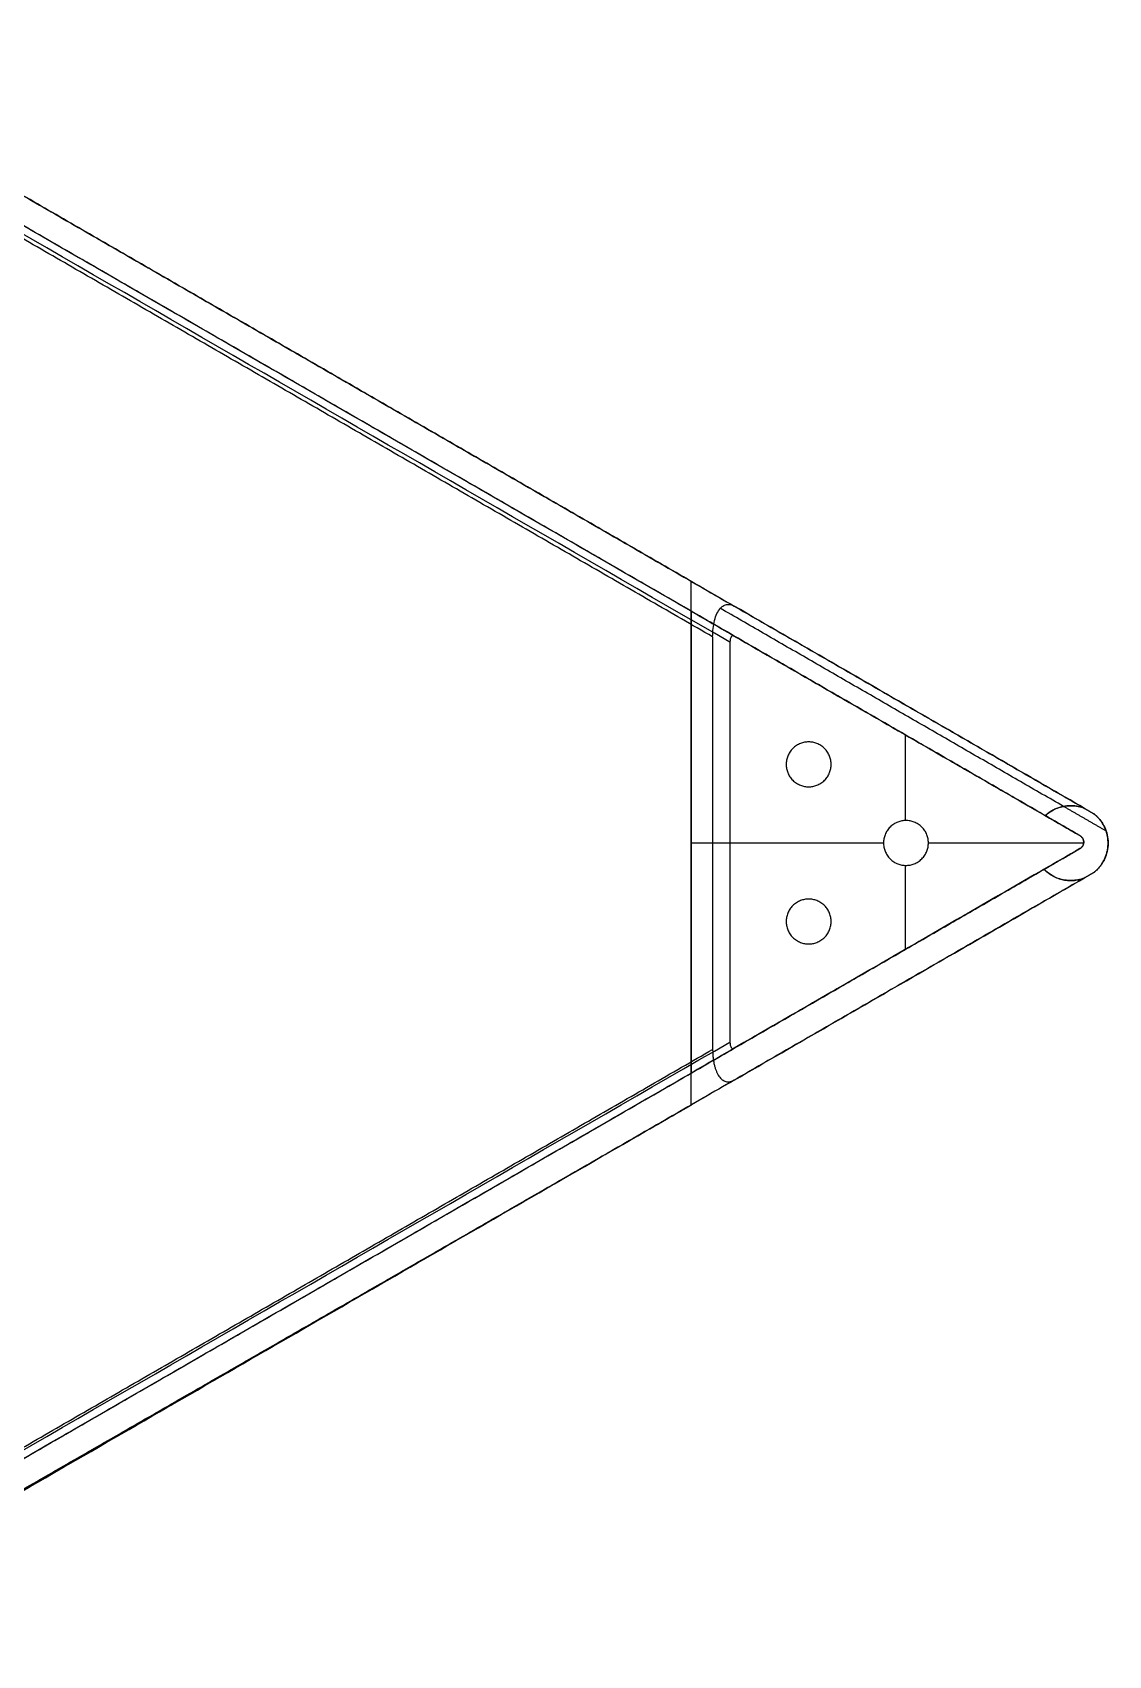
# Model space of a CAD drawing. Header units: millimetres. Extents: x -5912 to 944, y -156 to 2032.
# Drawn here: x 656.3 to 943.8, y -155.6 to 278.2 of the extents above; entities that cross this region are included whole.
import ezdxf

# ---------------------------------------------------------------- set-up
doc = ezdxf.new("R2010")
doc.units = ezdxf.units.MM
doc.header["$MEASUREMENT"] = 0
doc.layers.add('Warstwa 01', color=254, linetype='Continuous', true_color=0xbebebe)

msp = doc.modelspace()

# ---------------------------------------------------------------- linework, layer by layer
at = {"layer": 'Warstwa 01'}
for p, q in [((889.49, 90.48, -3161.48), (889.49, 67.56, -3161.48)), ((889.49, 90.48, -3153.48), (889.49, 67.56, -3153.48)), ((889.49, 90.48, -3161.48), (889.49, 67.56, -3161.48)), ((889.49, 90.48, -3153.48), (889.49, 67.56, -3153.48)), ((883.7, 61.52, -3161.48), (832.27, 61.52, -3161.48)), ((832.27, 61.52, -3161.48), (832.27, 61.52, -3153.48)), ((883.7, 61.52, -3153.48), (832.27, 61.52, -3153.48)), ((883.7, 61.52, -3161.48), (832.27, 61.52, -3161.48)), ((832.27, 61.52, -3161.48), (832.27, 61.52, -3153.48)), ((883.7, 61.52, -3153.48), (832.27, 61.52, -3153.48)), ((937.19, 61.52, -3161.48), (895.7, 61.52, -3161.48)), ((937.19, 61.52, -3153.48), (895.7, 61.52, -3153.48)), ((937.19, 61.52, -3161.48), (895.7, 61.52, -3161.48)), ((937.19, 61.52, -3153.48), (895.7, 61.52, -3153.48)), ((889.49, 55.56, -3161.48), (889.49, 33.08, -3161.48)), ((889.49, 55.56, -3153.48), (889.49, 33.08, -3153.48)), ((889.49, 55.56, -3161.48), (889.49, 33.08, -3161.48)), ((889.49, 55.56, -3153.48), (889.49, 33.08, -3153.48))]:
    msp.add_line(p, q, dxfattribs=at)
for points, degree in [([(832.27, 131.52, -3161.48), (705.25, 204.85, -2941.48), (578.24, 278.18, -2721.48)], 2), ([(578.24, 278.18, -2721.48), (711.03, 201.52, -2721.48), (843.82, 124.85, -2721.48)], 2), ([(838.04, 116.64, -2711.48), (705.25, 193.3, -2711.48), (572.46, 269.97, -2711.48)], 2), ([(843.82, 116.85, -2721.48), (711.03, 193.52, -2721.48), (578.24, 270.18, -2721.48)], 2), ([(842.66, 115.21, -2719.48), (754.14, 166.32, -2719.48), (665.61, 217.43, -2719.48), (577.08, 268.54, -2719.48)], 3), ([(832.27, 131.52, -3161.48), (884.86, 101.16, -3161.48), (937.44, 70.79, -3161.48)], 2), ([(832.27, 123.52, -3161.48), (832.27, 127.52, -3161.48), (832.27, 131.52, -3161.48)], 2), ([(926.93, 68.86, -3161.48), (879.6, 96.19, -3161.48), (832.27, 123.52, -3161.48)], 2), ([(926.93, 68.86, -3161.48), (879.6, 96.19, -3161.48), (832.27, 123.52, -3161.48)], 2), ([(832.27, 123.52, -3153.48), (832.27, 123.52, -3157.48), (832.27, 123.52, -3161.48)], 2), ([(832.27, 123.52, -3153.48), (884.24, 93.51, -3153.48), (936.2, 63.51, -3153.48)], 2), ([(832.27, 123.52, -3161.48), (832.27, 61.78, -3161.48), (832.27, 0.04, -3161.48)], 2), ([(832.27, 123.52, -3153.48), (832.27, 61.78, -3153.48), (832.27, 0.04, -3153.48)], 2), ([(832.27, 0.04, -3157.48), (832.27, 61.78, -3157.48), (832.27, 123.52, -3157.48)], 2), ([(926.93, 68.86, -3161.48), (879.6, 96.19, -3161.48), (832.27, 123.52, -3161.48)], 2), ([(832.27, 123.52, -3153.48), (832.27, 123.52, -3157.48), (832.27, 123.52, -3161.48)], 2), ([(832.27, 123.52, -3153.48), (884.24, 93.51, -3153.48), (936.2, 63.51, -3153.48)], 2), ([(832.27, 123.52, -3161.48), (832.27, 61.78, -3161.48), (832.27, 0.04, -3161.48)], 2), ([(832.27, 123.52, -3153.48), (832.27, 61.78, -3153.48), (832.27, 0.04, -3153.48)], 2), ([(832.27, 0.04, -3157.48), (832.27, 61.78, -3157.48), (832.27, 123.52, -3157.48)], 2), ([(931.78, 71.33, -2873.83), (885.93, 97.8, -2794.42), (840.08, 124.27, -2715.01)], 2), ([(838.04, 116.64, -2711.48), (838.04, 61.52, -2711.48), (838.04, 6.4, -2711.48)], 2), ([(842.66, 115.21, -2719.48), (842.66, 61.78, -2719.48), (842.66, 8.35, -2719.48)], 2), ([(863.7, 88.56, -3153.48), (863.7, 88.56, -3157.48), (863.7, 88.56, -3161.48)], 2), ([(863.7, 88.56, -3153.48), (863.7, 88.56, -3157.48), (863.7, 88.56, -3161.48)], 2), ([(857.7, 82.56, -3153.48), (857.7, 82.56, -3157.48), (857.7, 82.56, -3161.48)], 2), ([(857.7, 82.56, -3153.48), (857.7, 82.56, -3157.48), (857.7, 82.56, -3161.48)], 2), ([(869.7, 82.56, -3153.48), (869.7, 82.56, -3157.48), (869.7, 82.56, -3161.48)], 2), ([(869.7, 82.56, -3153.48), (869.7, 82.56, -3157.48), (869.7, 82.56, -3161.48)], 2), ([(863.7, 76.56, -3153.48), (863.7, 76.56, -3157.48), (863.7, 76.56, -3161.48)], 2), ([(863.7, 76.56, -3153.48), (863.7, 76.56, -3157.48), (863.7, 76.56, -3161.48)], 2), ([(943.18, 64.74, -2893.58), (937.48, 68.04, -2883.7), (931.78, 71.33, -2873.83)], 2), ([(937.44, 70.79, -3161.48), (937.44, 70.79, -3022.56), (937.44, 70.79, -2883.64)], 2), ([(937.44, 70.79, -3161.48), (938.66, 70.09, -3161.48), (939.89, 69.38, -3161.48)], 2), ([(939.89, 69.38, -2887.87), (939.07, 69.85, -2886.46), (938.26, 70.32, -2885.05), (937.44, 70.79, -2883.64)], 3), ([(889.7, 67.56, -3153.48), (889.7, 67.56, -3157.48), (889.7, 67.56, -3161.48)], 2), ([(889.7, 67.56, -3153.48), (889.7, 67.56, -3157.48), (889.7, 67.56, -3161.48)], 2), ([(936.2, 63.51, -3161.48), (931.57, 66.19, -3161.48), (926.93, 68.86, -3161.48)], 2), ([(926.93, 68.86, -2865.43), (930.02, 67.08, -2870.79), (933.11, 65.3, -2876.14), (936.2, 63.51, -2881.49)], 3), ([(936.2, 63.51, -3161.48), (931.57, 66.19, -3161.48), (926.93, 68.86, -3161.48)], 2), ([(936.2, 63.51, -3161.48), (931.57, 66.19, -3161.48), (926.93, 68.86, -3161.48)], 2), ([(939.89, 69.38, -2887.87), (939.89, 69.38, -3024.68), (939.89, 69.38, -3161.48)], 2), ([(883.7, 61.56, -3153.48), (883.7, 61.56, -3157.48), (883.7, 61.56, -3161.48)], 2), ([(883.7, 61.56, -3153.48), (883.7, 61.56, -3157.48), (883.7, 61.56, -3161.48)], 2), ([(895.7, 61.56, -3153.48), (895.7, 61.56, -3157.48), (895.7, 61.56, -3161.48)], 2), ([(895.7, 61.56, -3153.48), (895.7, 61.56, -3157.48), (895.7, 61.56, -3161.48)], 2), ([(936.2, 63.51, -3161.48), (936.2, 63.51, -3021.49), (936.2, 63.51, -2881.49)], 2), ([(936.2, 63.51, -3161.48), (936.2, 63.51, -3157.48), (936.2, 63.51, -3153.48)], 2), ([(936.2, 63.51, -3161.48), (936.2, 63.51, -3157.48), (936.2, 63.51, -3153.48)], 2), ([(937.2, 61.78, -3161.48), (937.2, 61.78, -3157.48), (937.2, 61.78, -3153.48)], 2), ([(937.2, 61.78, -3161.48), (937.2, 61.78, -3157.48), (937.2, 61.78, -3153.48)], 2), ([(936.2, 60.05, -3153.48), (884.24, 30.04, -3153.48), (832.27, 0.04, -3153.48)], 2), ([(936.2, 60.05, -3153.48), (884.24, 30.04, -3153.48), (832.27, 0.04, -3153.48)], 2), ([(936.2, 60.05, -2881.49), (933, 58.2, -2875.94), (929.8, 56.35, -2870.4), (926.59, 54.5, -2864.85)], 3), ([(926.59, 54.5, -3161.48), (931.4, 57.27, -3161.48), (936.2, 60.05, -3161.48)], 2), ([(926.59, 54.5, -3161.48), (931.4, 57.27, -3161.48), (936.2, 60.05, -3161.48)], 2), ([(926.59, 54.5, -3161.48), (931.4, 57.27, -3161.48), (936.2, 60.05, -3161.48)], 2), ([(936.2, 60.05, -3161.48), (936.2, 60.05, -3021.49), (936.2, 60.05, -2881.49)], 2), ([(936.2, 60.05, -3161.48), (936.2, 60.05, -3157.48), (936.2, 60.05, -3153.48)], 2), ([(936.2, 60.05, -3161.48), (936.2, 60.05, -3157.48), (936.2, 60.05, -3153.48)], 2), ([(832.27, 0.04, -3161.48), (879.43, 27.27, -3161.48), (926.59, 54.5, -3161.48)], 2), ([(832.27, 0.04, -3161.48), (879.43, 27.27, -3161.48), (926.59, 54.5, -3161.48)], 2), ([(832.27, 0.04, -3161.48), (879.43, 27.27, -3161.48), (926.59, 54.5, -3161.48)], 2), ([(937.44, 52.24, -3161.48), (884.86, 21.88, -3161.48), (832.27, -8.48, -3161.48)], 2), ([(926.59, 54.5, -2864.85), (899, 38.57, -2817.06), (871.41, 22.64, -2769.27), (843.82, 6.71, -2721.48)], 3), ([(889.7, 55.56, -3153.48), (889.7, 55.56, -3157.48), (889.7, 55.56, -3161.48)], 2), ([(889.7, 55.56, -3153.48), (889.7, 55.56, -3157.48), (889.7, 55.56, -3161.48)], 2), ([(939.89, 53.65, -3161.48), (938.66, 52.94, -3161.48), (937.44, 52.24, -3161.48)], 2), ([(937.44, 52.24, -2883.64), (938.26, 52.71, -2885.05), (939.07, 53.18, -2886.46), (939.89, 53.65, -2887.87)], 3), ([(937.44, 52.24, -2883.64), (937.44, 52.24, -3022.56), (937.44, 52.24, -3161.48)], 2), ([(939.89, 53.65, -3161.48), (939.89, 53.65, -3024.68), (939.89, 53.65, -2887.87)], 2), ([(863.7, 46.56, -3153.48), (863.7, 46.56, -3157.48), (863.7, 46.56, -3161.48)], 2), ([(863.7, 46.56, -3153.48), (863.7, 46.56, -3157.48), (863.7, 46.56, -3161.48)], 2), ([(857.7, 40.56, -3153.48), (857.7, 40.56, -3157.48), (857.7, 40.56, -3161.48)], 2), ([(857.7, 40.56, -3153.48), (857.7, 40.56, -3157.48), (857.7, 40.56, -3161.48)], 2), ([(869.7, 40.56, -3153.48), (869.7, 40.56, -3157.48), (869.7, 40.56, -3161.48)], 2), ([(869.7, 40.56, -3153.48), (869.7, 40.56, -3157.48), (869.7, 40.56, -3161.48)], 2), ([(863.7, 34.56, -3153.48), (863.7, 34.56, -3157.48), (863.7, 34.56, -3161.48)], 2), ([(863.7, 34.56, -3153.48), (863.7, 34.56, -3157.48), (863.7, 34.56, -3161.48)], 2), ([(572.46, -146.94, -2711.48), (705.25, -70.27, -2711.48), (838.04, 6.4, -2711.48)], 2), ([(577.08, -144.98, -2719.48), (665.61, -93.87, -2719.48), (754.14, -42.76, -2719.48), (842.66, 8.35, -2719.48)], 3), ([(578.24, -146.63, -2721.48), (711.03, -69.96, -2721.48), (843.82, 6.71, -2721.48)], 2), ([(832.27, -8.48, -3161.48), (832.27, -4.22, -3161.48), (832.27, 0.04, -3161.48)], 2), ([(832.27, 0.04, -3161.48), (832.27, 0.04, -3157.48), (832.27, 0.04, -3153.48)], 2), ([(832.27, 0.04, -3161.48), (832.27, 0.04, -3157.48), (832.27, 0.04, -3153.48)], 2), ([(843.82, -1.82, -2721.48), (711.03, -78.48, -2721.48), (578.24, -155.15, -2721.48)], 2), ([(576.53, -155.62, -2718.52), (704.4, -82.05, -2940), (832.27, -8.48, -3161.48)], 2)]:
    msp.add_open_spline(points, degree=degree, dxfattribs=at)
for points, knots in [([(832.27, 123.52, -3161.48), (811.01, 135.79, -3124.64), (789.74, 148.07, -3087.81), (747.21, 172.63, -3014.14), (725.94, 184.9, -2977.31), (694.04, 203.32, -2922.06), (683.41, 209.46, -2903.64), (662.15, 221.74, -2866.81), (651.51, 227.88, -2848.39), (630.25, 240.15, -2811.56), (619.61, 246.29, -2793.14), (598.73, 258.35, -2756.98), (588.48, 264.27, -2739.23), (578.24, 270.18, -2721.48)], [0, 0, 0, 0, 132.804476, 132.804476, 265.608952, 265.608952, 332.01119, 332.01119, 398.413428, 398.413428, 464.815666, 464.815666, 528.814189, 528.814189, 528.814189, 528.814189]), ([(838.04, 116.64, -2711.48), (838.04, 118.15, -2711.48), (838.19, 119.66, -2711.74), (838.71, 121.7, -2712.63), (838.93, 122.32, -2713), (839.45, 123.43, -2713.91), (839.75, 123.89, -2714.44), (840.08, 124.27, -2715.01)], [0, 0, 0, 0, 4.566669, 4.566669, 6.855358, 6.855358, 9.145807, 9.145807, 9.145807, 9.145807]), ([(840.08, 124.27, -2715.01), (840.29, 124.5, -2715.37), (840.51, 124.69, -2715.75), (841.07, 125.07, -2716.71), (841.41, 125.21, -2717.31), (842.45, 125.41, -2719.11), (843.15, 125.23, -2720.32), (843.82, 124.85, -2721.48)], [9.136777, 9.136777, 9.136777, 9.136777, 10.573681, 10.573681, 12.673831, 12.673831, 16.857289, 16.857289, 16.857289, 16.857289]), ([(937.44, 70.79, -2883.64), (923.56, 78.81, -2859.59), (909.67, 86.83, -2835.53), (878.46, 104.85, -2781.48), (861.14, 114.85, -2751.48), (843.82, 124.85, -2721.48)], [33.455868, 33.455868, 33.455868, 33.455868, 120.185043, 120.185043, 228.351581, 228.351581, 228.351581, 228.351581]), ([(843.82, 116.85, -2721.48), (843.68, 116.93, -2721.25), (843.54, 116.96, -2721), (843.27, 116.91, -2720.52), (843.13, 116.82, -2720.29), (842.9, 116.5, -2719.88), (842.81, 116.28, -2719.73), (842.69, 115.77, -2719.52), (842.66, 115.49, -2719.48), (842.66, 115.21, -2719.48)], [0, 0, 0, 0, 0.838002, 0.838002, 1.684107, 1.684107, 2.540211, 2.540211, 3.386107, 3.386107, 3.386107, 3.386107]), ([(843.82, 116.85, -2721.48), (859.4, 107.86, -2748.46), (874.97, 98.86, -2775.44), (902.68, 82.87, -2823.43), (914.8, 75.87, -2844.43), (926.93, 68.86, -2865.43)], [2.403701, 2.403701, 2.403701, 2.403701, 99.684317, 99.684317, 175.418128, 175.418128, 175.418128, 175.418128]), ([(926.93, 68.86, -2865.43), (927.51, 69.39, -2866.43), (928.11, 69.83, -2867.48), (928.71, 70.18, -2868.52), (929.21, 70.46, -2869.39), (929.72, 70.7, -2870.27), (930.74, 71.08, -2872.04), (931.26, 71.22, -2872.93), (931.78, 71.33, -2873.83)], [16.322147, 16.322147, 16.322147, 16.322147, 20.181514, 20.181514, 20.181514, 23.302809, 23.302809, 26.426002, 26.426002, 26.426002, 26.426002]), ([(931.78, 71.33, -2873.83), (931.92, 71.35, -2874.07), (932.06, 71.38, -2874.32), (932.79, 71.49, -2875.58), (933.38, 71.53, -2876.61), (934.56, 71.5, -2878.65), (935.16, 71.43, -2879.68), (936.31, 71.19, -2881.68), (936.88, 71.02, -2882.67), (937.44, 70.79, -2883.64)], [18.446466, 18.446466, 18.446466, 18.446466, 19.3004, 19.3004, 22.852725, 22.852725, 26.404864, 26.404864, 29.848293, 29.848293, 29.848293, 29.848293]), ([(939.89, 69.38, -2887.87), (940.23, 69.12, -2888.46), (940.56, 68.82, -2889.04), (941.15, 68.22, -2890.06), (941.41, 67.92, -2890.51), (941.91, 67.26, -2891.37), (942.15, 66.91, -2891.79), (942.37, 66.52, -2892.18), (942.67, 66, -2892.7), (942.95, 65.41, -2893.19), (943.18, 64.74, -2893.58)], [34.939008, 34.939008, 34.939008, 34.939008, 37.118019, 37.118019, 38.911117, 38.911117, 40.703472, 40.703472, 40.703472, 43.108886, 43.108886, 43.108886, 43.108886]), ([(936.2, 63.51, -2881.49), (936.31, 63.45, -2881.68), (936.42, 63.37, -2881.88), (936.63, 63.18, -2882.24), (936.74, 63.07, -2882.42), (936.93, 62.81, -2882.75), (937.02, 62.64, -2882.91), (937.16, 62.25, -2883.15), (937.2, 62.03, -2883.23), (937.2, 61.53, -2883.23), (937.16, 61.31, -2883.15), (937.02, 60.92, -2882.91), (936.93, 60.75, -2882.75), (936.74, 60.49, -2882.42), (936.63, 60.37, -2882.24), (936.42, 60.19, -2881.88), (936.31, 60.11, -2881.68), (936.2, 60.05, -2881.49)], [0, 0, 0, 0, 0.697922, 0.697922, 1.393901, 1.393901, 2.105787, 2.105787, 2.837145, 2.837145, 3.568502, 3.568502, 4.280388, 4.280388, 4.976367, 4.976367, 5.674289, 5.674289, 5.674289, 5.674289]), ([(943.18, 64.74, -2893.58), (943.63, 63.43, -2894.35), (943.83, 61.93, -2894.71), (943.56, 59.6, -2894.23), (943.39, 58.91, -2893.95), (942.96, 57.66, -2893.2), (942.7, 57.09, -2892.75), (942.16, 56.13, -2891.81), (941.87, 55.71, -2891.31), (941.29, 54.97, -2890.3), (940.98, 54.63, -2889.77), (940.41, 54.08, -2888.78), (940.15, 53.86, -2888.33), (939.89, 53.65, -2887.87)], [0, 0, 0, 0, 4.840852, 4.840852, 7.124894, 7.124894, 9.392517, 9.392517, 11.477917, 11.477917, 13.56473, 13.56473, 15.258225, 15.258225, 15.258225, 15.258225]), ([(843.82, -1.82, -2721.48), (860.74, 7.95, -2750.79), (877.67, 17.73, -2780.11), (908.88, 35.74, -2834.16), (923.16, 43.99, -2858.9), (937.44, 52.24, -2883.64)], [12.018499, 12.018499, 12.018499, 12.018499, 117.716138, 117.716138, 206.914226, 206.914226, 206.914226, 206.914226]), ([(937.44, 52.24, -2883.64), (937.29, 52.18, -2883.38), (937.14, 52.12, -2883.11), (936.4, 51.86, -2881.84), (935.82, 51.72, -2880.82), (934.64, 51.54, -2878.78), (934.05, 51.5, -2877.76), (932.87, 51.53, -2875.71), (932.27, 51.6, -2874.69), (931.1, 51.85, -2872.65), (930.5, 52.02, -2871.62), (929.34, 52.5, -2869.61), (928.76, 52.8, -2868.61), (927.67, 53.53, -2866.71), (927.12, 53.96, -2865.76), (926.59, 54.5, -2864.85)], [20.360263, 20.360263, 20.360263, 20.360263, 21.298748, 21.298748, 24.881577, 24.881577, 28.464515, 28.464515, 32.047265, 32.047265, 35.650339, 35.650339, 39.249649, 39.249649, 42.661932, 42.661932, 42.661932, 42.661932]), ([(838.04, 6.4, -2711.48), (838.04, 6.07, -2711.48), (838.06, 5.43, -2711.5), (838.12, 4.47, -2711.61), (838.23, 3.52, -2711.8), (838.39, 2.6, -2712.08), (838.6, 1.72, -2712.45), (838.87, 0.9, -2712.9), (839.18, 0.15, -2713.44), (839.54, -0.51, -2714.06), (839.93, -1.08, -2714.75), (840.37, -1.55, -2715.51), (840.83, -1.9, -2716.31), (841.32, -2.14, -2717.15), (841.82, -2.28, -2718.02), (842.33, -2.3, -2718.89), (842.83, -2.23, -2719.77), (843.33, -2.07, -2720.63), (843.66, -1.91, -2721.2), (843.82, -1.82, -2721.48)], [0, 0, 0, 0, 0.96464, 1.935423, 2.908969, 3.88271, 4.85517, 5.826134, 6.796615, 7.768602, 8.744584, 9.726956, 10.717415, 11.716505, 12.723367, 13.735736, 14.750134, 15.762194, 16.767041, 16.767041, 16.767041, 16.767041]), ([(842.66, 8.35, -2719.48), (842.66, 8.07, -2719.48), (842.69, 7.79, -2719.52), (842.81, 7.28, -2719.73), (842.9, 7.06, -2719.88), (843.13, 6.74, -2720.29), (843.27, 6.65, -2720.52), (843.54, 6.6, -2721), (843.68, 6.63, -2721.25), (843.82, 6.71, -2721.48)], [0, 0, 0, 0, 0.845895, 0.845895, 1.701999, 1.701999, 2.548105, 2.548105, 3.386106, 3.386106, 3.386106, 3.386106]), ([(578.24, -146.63, -2721.48), (620.38, -122.29, -2794.48), (662.53, -97.96, -2867.48), (725.94, -61.35, -2977.31), (747.21, -49.07, -3014.14), (779.11, -30.65, -3069.39), (789.74, -24.51, -3087.81), (811.01, -12.24, -3124.64), (821.64, -6.1, -3143.06), (832.27, 0.04, -3161.48)], [2.403699, 2.403699, 2.403699, 2.403699, 265.608912, 265.608912, 398.4134, 398.4134, 464.815644, 464.815644, 531.217888, 531.217888, 531.217888, 531.217888]), ([(578.24, -155.15, -2721.48), (597.96, -143.76, -2755.64), (617.69, -132.37, -2789.81), (659.07, -108.48, -2861.48), (680.72, -95.98, -2898.98), (713.19, -77.23, -2955.23), (724.02, -70.98, -2973.98), (745.67, -58.48, -3011.48), (756.49, -52.23, -3030.23), (778.14, -39.73, -3067.73), (788.97, -33.48, -3086.48), (810.62, -20.98, -3123.98), (821.45, -14.73, -3142.73), (832.27, -8.48, -3161.48)], [12.018504, 12.018504, 12.018504, 12.018504, 135.208173, 135.208173, 270.416346, 270.416346, 338.020432, 338.020432, 405.624518, 405.624518, 473.228605, 473.228605, 540.832691, 540.832691, 540.832691, 540.832691])]:
    msp.add_open_spline(points, degree=3, knots=knots, dxfattribs=at)
for points, weights, knots in [([(857.7, 82.56, -3161.48), (857.7, 88.56, -3161.48), (863.7, 88.56, -3161.48), (869.7, 88.56, -3161.48), (869.7, 82.56, -3161.48), (869.7, 76.56, -3161.48), (863.7, 76.56, -3161.48), (857.7, 76.56, -3161.48), (857.7, 82.56, -3161.48)], [1, 0.707106781187, 1, 0.707106781187, 1, 0.707106781187, 1, 0.707106781187, 1], [0, 0, 0, 15.707963, 15.707963, 31.415927, 31.415927, 47.12389, 47.12389, 62.831853, 62.831853, 62.831853]), ([(857.7, 82.56, -3153.48), (857.7, 88.56, -3153.48), (863.7, 88.56, -3153.48), (869.7, 88.56, -3153.48), (869.7, 82.56, -3153.48), (869.7, 76.56, -3153.48), (863.7, 76.56, -3153.48), (857.7, 76.56, -3153.48), (857.7, 82.56, -3153.48)], [1, 0.707106781187, 1, 0.707106781187, 1, 0.707106781187, 1, 0.707106781187, 1], [0, 0, 0, 15.707963, 15.707963, 31.415927, 31.415927, 47.12389, 47.12389, 62.831853, 62.831853, 62.831853]), ([(857.7, 82.56, -3161.48), (857.7, 88.56, -3161.48), (863.7, 88.56, -3161.48), (869.7, 88.56, -3161.48), (869.7, 82.56, -3161.48), (869.7, 76.56, -3161.48), (863.7, 76.56, -3161.48), (857.7, 76.56, -3161.48), (857.7, 82.56, -3161.48)], [1, 0.707106781187, 1, 0.707106781187, 1, 0.707106781187, 1, 0.707106781187, 1], [0, 0, 0, 15.707963, 15.707963, 31.415927, 31.415927, 47.12389, 47.12389, 62.831853, 62.831853, 62.831853]), ([(857.7, 82.56, -3153.48), (857.7, 88.56, -3153.48), (863.7, 88.56, -3153.48), (869.7, 88.56, -3153.48), (869.7, 82.56, -3153.48), (869.7, 76.56, -3153.48), (863.7, 76.56, -3153.48), (857.7, 76.56, -3153.48), (857.7, 82.56, -3153.48)], [1, 0.707106781187, 1, 0.707106781187, 1, 0.707106781187, 1, 0.707106781187, 1], [0, 0, 0, 15.707963, 15.707963, 31.415927, 31.415927, 47.12389, 47.12389, 62.831853, 62.831853, 62.831853]), ([(937.44, 70.79, -3161.48), (932.93, 72.61, -3161.48), (928.71, 70.18, -3161.48), (927.75, 69.62, -3161.48), (926.93, 68.86, -3161.48)], [0.85664696234, 0.832268581616, 1, 0.955896485396, 0.925075080963], [-15.310433, -15.310433, -15.310433, -9.735307, -9.735307, -8.269376, -8.269376, -8.269376]), ([(883.7, 61.56, -3161.48), (883.7, 67.56, -3161.48), (889.7, 67.56, -3161.48), (895.7, 67.56, -3161.48), (895.7, 61.56, -3161.48), (895.7, 55.56, -3161.48), (889.7, 55.56, -3161.48), (883.7, 55.56, -3161.48), (883.7, 61.56, -3161.48)], [1, 0.707106781187, 1, 0.707106781187, 1, 0.707106781187, 1, 0.707106781187, 1], [0, 0, 0, 15.707963, 15.707963, 31.415927, 31.415927, 47.12389, 47.12389, 62.831853, 62.831853, 62.831853]), ([(883.7, 61.56, -3153.48), (883.7, 67.56, -3153.48), (889.7, 67.56, -3153.48), (895.7, 67.56, -3153.48), (895.7, 61.56, -3153.48), (895.7, 55.56, -3153.48), (889.7, 55.56, -3153.48), (883.7, 55.56, -3153.48), (883.7, 61.56, -3153.48)], [1, 0.707106781187, 1, 0.707106781187, 1, 0.707106781187, 1, 0.707106781187, 1], [0, 0, 0, 15.707963, 15.707963, 31.415927, 31.415927, 47.12389, 47.12389, 62.831853, 62.831853, 62.831853]), ([(883.7, 61.56, -3161.48), (883.7, 67.56, -3161.48), (889.7, 67.56, -3161.48), (895.7, 67.56, -3161.48), (895.7, 61.56, -3161.48), (895.7, 55.56, -3161.48), (889.7, 55.56, -3161.48), (883.7, 55.56, -3161.48), (883.7, 61.56, -3161.48)], [1, 0.707106781187, 1, 0.707106781187, 1, 0.707106781187, 1, 0.707106781187, 1], [0, 0, 0, 15.707963, 15.707963, 31.415927, 31.415927, 47.12389, 47.12389, 62.831853, 62.831853, 62.831853]), ([(883.7, 61.56, -3153.48), (883.7, 67.56, -3153.48), (889.7, 67.56, -3153.48), (895.7, 67.56, -3153.48), (895.7, 61.56, -3153.48), (895.7, 55.56, -3153.48), (889.7, 55.56, -3153.48), (883.7, 55.56, -3153.48), (883.7, 61.56, -3153.48)], [1, 0.707106781187, 1, 0.707106781187, 1, 0.707106781187, 1, 0.707106781187, 1], [0, 0, 0, 15.707963, 15.707963, 31.415927, 31.415927, 47.12389, 47.12389, 62.831853, 62.831853, 62.831853]), ([(939.89, 53.65, -3161.48), (946.71, 59, -3161.48), (942.37, 66.52, -3161.48), (941.41, 68.19, -3161.48), (939.89, 69.38, -3161.48)], [0.948505739123, 0.735632020616, 1, 0.92583690585, 0.889231284394], [-28.257786, -28.257786, -28.257786, -19.470613, -19.470613, -17.00555, -17.00555, -17.00555]), ([(857.7, 40.56, -3161.48), (857.7, 46.56, -3161.48), (863.7, 46.56, -3161.48), (869.7, 46.56, -3161.48), (869.7, 40.56, -3161.48), (869.7, 34.56, -3161.48), (863.7, 34.56, -3161.48), (857.7, 34.56, -3161.48), (857.7, 40.56, -3161.48)], [1, 0.707106781187, 1, 0.707106781187, 1, 0.707106781187, 1, 0.707106781187, 1], [-62.831853, -62.831853, -62.831853, -47.12389, -47.12389, -31.415927, -31.415927, -15.707963, -15.707963, 0, 0, 0]), ([(857.7, 40.56, -3153.48), (857.7, 46.56, -3153.48), (863.7, 46.56, -3153.48), (869.7, 46.56, -3153.48), (869.7, 40.56, -3153.48), (869.7, 34.56, -3153.48), (863.7, 34.56, -3153.48), (857.7, 34.56, -3153.48), (857.7, 40.56, -3153.48)], [1, 0.707106781187, 1, 0.707106781187, 1, 0.707106781187, 1, 0.707106781187, 1], [-62.831853, -62.831853, -62.831853, -47.12389, -47.12389, -31.415927, -31.415927, -15.707963, -15.707963, 0, 0, 0]), ([(857.7, 40.56, -3161.48), (857.7, 46.56, -3161.48), (863.7, 46.56, -3161.48), (869.7, 46.56, -3161.48), (869.7, 40.56, -3161.48), (869.7, 34.56, -3161.48), (863.7, 34.56, -3161.48), (857.7, 34.56, -3161.48), (857.7, 40.56, -3161.48)], [1, 0.707106781187, 1, 0.707106781187, 1, 0.707106781187, 1, 0.707106781187, 1], [-62.831853, -62.831853, -62.831853, -47.12389, -47.12389, -31.415927, -31.415927, -15.707963, -15.707963, 0, 0, 0]), ([(857.7, 40.56, -3153.48), (857.7, 46.56, -3153.48), (863.7, 46.56, -3153.48), (869.7, 46.56, -3153.48), (869.7, 40.56, -3153.48), (869.7, 34.56, -3153.48), (863.7, 34.56, -3153.48), (857.7, 34.56, -3153.48), (857.7, 40.56, -3153.48)], [1, 0.707106781187, 1, 0.707106781187, 1, 0.707106781187, 1, 0.707106781187, 1], [-62.831853, -62.831853, -62.831853, -47.12389, -47.12389, -31.415927, -31.415927, -15.707963, -15.707963, 0, 0, 0])]:
    msp.add_rational_spline(points, weights, degree=2, knots=knots, dxfattribs=at)
for points, weights in [([(936.2, 60.05, -3161.48), (939.2, 61.78, -3161.48), (936.2, 63.51, -3161.48)], [1, 0.499999999999, 1]), ([(936.2, 60.05, -3161.48), (939.2, 61.78, -3161.48), (936.2, 63.51, -3161.48)], [1, 0.499999999999, 1]), ([(936.2, 63.51, -3153.48), (939.2, 61.78, -3153.48), (936.2, 60.05, -3153.48)], [0.999999761581, 0.500000238417, 0.999999761582]), ([(936.2, 60.05, -3161.48), (939.2, 61.78, -3161.48), (936.2, 63.51, -3161.48)], [1, 0.499999999999, 1]), ([(936.2, 63.51, -3153.48), (939.2, 61.78, -3153.48), (936.2, 60.05, -3153.48)], [0.999999761581, 0.500000238417, 0.999999761582]), ([(926.59, 54.5, -3161.48), (931.26, 49.75, -3161.48), (937.44, 52.24, -3161.48)], [0.916665453437, 0.776141255966, 0.948505739123])]:
    msp.add_rational_spline(points, weights, degree=2, dxfattribs=at)

doc.saveas('drawing.dxf')
